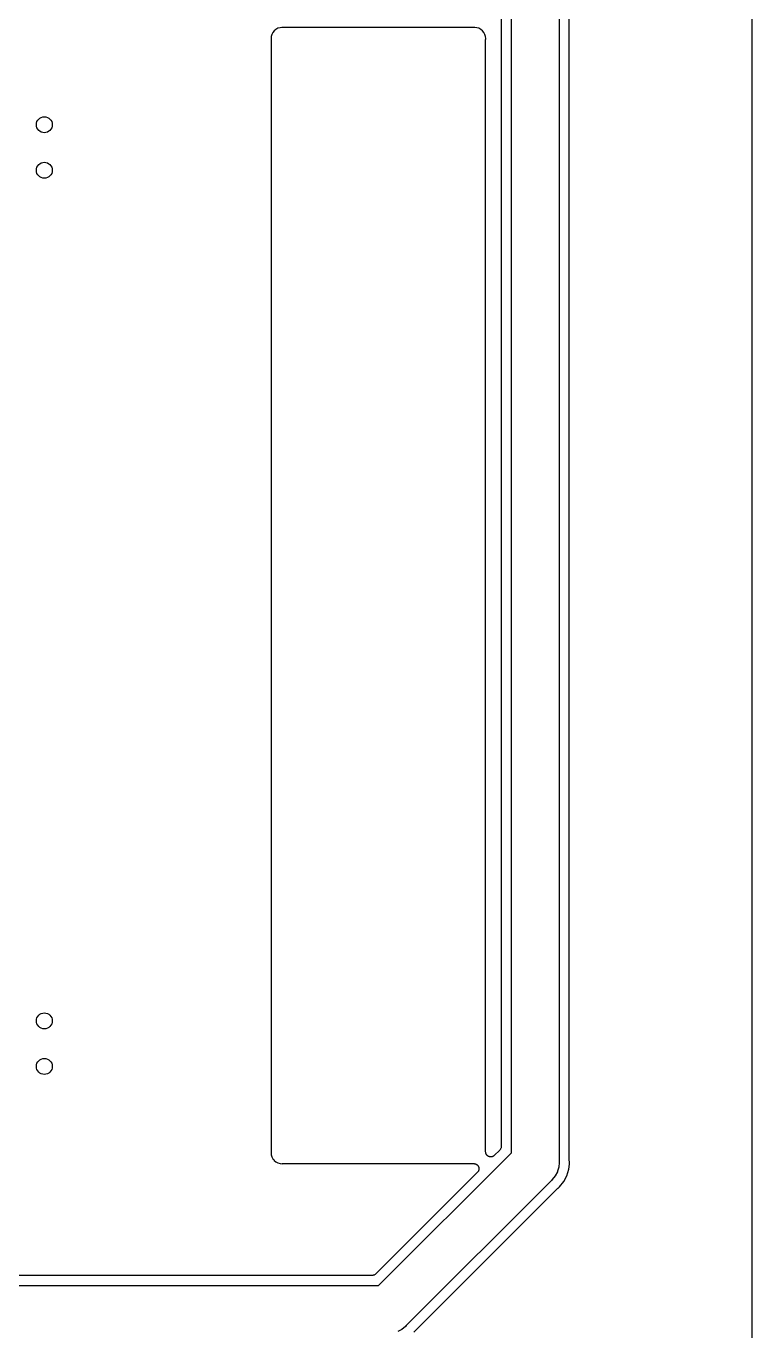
# Model space of a CAD drawing. Extents: x 49 to 143, y -149 to -38.
# Drawn here: x 124.64 to 142.85, y -102.27 to -69.54 of the extents above; entities that cross this region are included whole.
import ezdxf

# ---------------------------------------------------------------- set-up
doc = ezdxf.new("R2010")
doc.units = 0
doc.layers.add('BLACK', color=7, linetype='CONTINUOUS')

msp = doc.modelspace()

# ---------------------------------------------------------------- linework, layer by layer
at = {"layer": 'BLACK', "linetype": 'CONTINUOUS'}
for p, q in [((142.85, -41.3162), (142.85, -147.177)), ((136.814, -97.7955), (136.814, -64.7645)), ((138.014, -64.5455), (138.014, -98.0145)), ((138.268, -97.9958), (138.268, -64.5642)), ((136.56, -64.9223), (136.56, -97.6377)), ((130.831, -69.6942), (130.805, -69.7427)), ((130.866, -69.6518), (130.831, -69.6942)), ((130.908, -69.6169), (130.866, -69.6518)), ((130.957, -69.591), (130.908, -69.6169)), ((131.009, -69.575), (130.957, -69.591)), ((131.056, -69.5704), (131.009, -69.575)), ((131.057, -69.5704), (131.056, -69.5704)), ((131.064, -69.5696), (131.057, -69.5704)), ((131.071, -69.5704), (131.064, -69.5696)), ((131.077, -69.5704), (131.071, -69.5704)), ((131.082, -69.571), (131.077, -69.5704)), ((131.084, -69.571), (131.082, -69.571)), ((135.87, -69.571), (131.084, -69.571)), ((135.875, -69.5705), (135.87, -69.571)), ((135.881, -69.5705), (135.875, -69.5705)), ((135.883, -69.5704), (135.881, -69.5705)), ((135.89, -69.5696), (135.883, -69.5704)), ((135.897, -69.5704), (135.89, -69.5696)), ((135.945, -69.575), (135.897, -69.5704)), ((135.897, -69.5704), (135.897, -69.5704)), ((135.997, -69.591), (135.945, -69.575)), ((136.046, -69.6169), (135.997, -69.591)), ((136.088, -69.6518), (136.046, -69.6169)), ((136.123, -69.6942), (136.088, -69.6518)), ((136.149, -69.7427), (136.123, -69.6942)), ((130.789, -69.7953), (130.784, -69.85)), ((130.784, -69.85), (130.784, -69.8575)), ((130.784, -69.8575), (130.785, -69.8593)), ((130.785, -69.8593), (130.784, -69.8646)), ((130.784, -69.8646), (130.785, -69.87)), ((130.785, -69.87), (130.785, -97.7701)), ((130.805, -69.7427), (130.789, -69.7953)), ((136.165, -69.7953), (136.149, -69.7427)), ((136.17, -69.85), (136.165, -69.7953)), ((136.169, -69.8682), (136.17, -69.8628)), ((136.169, -69.8699), (136.169, -69.8682)), ((136.169, -97.7701), (136.169, -69.8699)), ((136.17, -69.8575), (136.17, -69.85)), ((136.17, -69.8628), (136.17, -69.8575)), ((130.785, -97.7718), (130.784, -97.7772)), ((130.784, -97.7772), (130.784, -97.7825)), ((130.784, -97.7825), (130.784, -97.79)), ((130.784, -97.79), (130.789, -97.8447)), ((130.785, -97.7701), (130.785, -97.7718)), ((130.789, -97.8447), (130.805, -97.8973)), ((133.482, -101.127), (136.814, -97.7955)), ((136.17, -97.7754), (136.169, -97.7701)), ((136.169, -97.7807), (136.17, -97.7754)), ((136.17, -97.7825), (136.169, -97.7807)), ((136.17, -97.7867), (136.17, -97.7825)), ((136.171, -97.7925), (136.17, -97.7867)), ((136.172, -97.7985), (136.171, -97.7925)), ((136.174, -97.8047), (136.172, -97.7985)), ((136.175, -97.811), (136.174, -97.8047)), ((136.177, -97.8165), (136.175, -97.811)), ((136.179, -97.8222), (136.177, -97.8165)), ((136.182, -97.8279), (136.179, -97.8222)), ((136.184, -97.8339), (136.182, -97.8279)), ((136.188, -97.8389), (136.184, -97.8339)), ((136.19, -97.8442), (136.188, -97.8389)), ((136.194, -97.8492), (136.19, -97.8442)), ((136.198, -97.8545), (136.194, -97.8492)), ((136.202, -97.8588), (136.198, -97.8545)), ((136.206, -97.8634), (136.202, -97.8588)), ((136.523, -97.7275), (136.386, -97.864)), ((136.53, -97.7184), (136.523, -97.7275)), ((136.538, -97.7094), (136.53, -97.7184)), ((136.539, -97.7083), (136.538, -97.7088)), ((136.538, -97.7088), (136.538, -97.7094)), ((136.544, -97.698), (136.539, -97.7083)), ((136.55, -97.6877), (136.544, -97.698)), ((136.554, -97.6752), (136.55, -97.6865)), ((136.55, -97.6865), (136.55, -97.687)), ((136.55, -97.687), (136.55, -97.6877)), ((136.557, -97.6641), (136.554, -97.6752)), ((136.559, -97.6511), (136.557, -97.6628)), ((136.557, -97.6628), (136.557, -97.6634)), ((136.557, -97.6634), (136.557, -97.6641)), ((136.56, -97.6394), (136.559, -97.6511)), ((136.56, -97.6377), (136.56, -97.6381)), ((136.56, -97.6381), (136.56, -97.6381)), ((136.56, -97.6381), (136.56, -97.6381)), ((136.56, -97.6381), (136.56, -97.6394)), ((130.805, -97.8973), (130.831, -97.9458)), ((130.831, -97.9458), (130.85, -97.969)), ((130.85, -97.969), (130.85, -97.969)), ((130.85, -97.969), (130.866, -97.9882)), ((130.866, -97.9882), (130.908, -98.0231)), ((130.908, -98.0231), (130.957, -98.049)), ((130.957, -98.049), (131.009, -98.065)), ((131.009, -98.065), (131.064, -98.0703)), ((131.064, -98.0703), (131.071, -98.0696)), ((131.071, -98.0696), (131.073, -98.0694)), ((131.073, -98.0694), (131.079, -98.0695)), ((131.079, -98.0695), (131.084, -98.069)), ((131.084, -98.069), (135.87, -98.069)), ((135.87, -98.069), (135.872, -98.069)), ((135.872, -98.069), (135.876, -98.0694)), ((135.876, -98.0694), (135.876, -98.0694)), ((135.876, -98.0694), (135.877, -98.0696)), ((135.877, -98.0696), (135.883, -98.0696)), ((135.883, -98.0696), (135.887, -98.07)), ((135.887, -98.07), (135.888, -98.0702)), ((135.888, -98.0702), (135.894, -98.0715)), ((135.894, -98.0715), (135.9, -98.0721)), ((135.9, -98.0721), (135.906, -98.074)), ((135.906, -98.074), (135.913, -98.0754)), ((135.913, -98.0754), (135.918, -98.0777)), ((135.918, -98.0777), (135.924, -98.0795)), ((135.924, -98.0795), (135.93, -98.0826)), ((135.93, -98.0826), (135.935, -98.0851)), ((135.935, -98.0851), (135.94, -98.0885)), ((135.94, -98.0885), (135.946, -98.0914)), ((135.946, -98.0914), (135.951, -98.0955)), ((135.951, -98.0955), (135.956, -98.0992)), ((135.956, -98.0992), (135.96, -98.1034)), ((135.96, -98.1034), (135.965, -98.1072)), ((135.965, -98.1072), (135.969, -98.1123)), ((135.969, -98.1123), (135.973, -98.1169)), ((135.973, -98.1169), (135.977, -98.1219)), ((135.977, -98.1219), (135.98, -98.1265)), ((135.98, -98.1265), (135.983, -98.1322)), ((135.983, -98.1322), (135.987, -98.1376)), ((135.987, -98.1376), (135.989, -98.1431)), ((135.989, -98.1431), (135.992, -98.1484)), ((135.992, -98.1484), (135.994, -98.1546)), ((135.994, -98.1546), (135.996, -98.1606)), ((135.996, -98.1606), (135.997, -98.1665)), ((135.997, -98.1665), (135.999, -98.1722)), ((135.999, -98.1722), (136, -98.1786)), ((136, -98.1786), (136.001, -98.185)), ((136.001, -98.185), (136.001, -98.1909)), ((136.211, -97.8676), (136.206, -97.8634)), ((136.215, -97.8721), (136.211, -97.8676)), ((136.22, -97.8755), (136.215, -97.8721)), ((136.225, -97.8793), (136.22, -97.8755)), ((136.231, -97.8824), (136.225, -97.8793)), ((136.236, -97.886), (136.231, -97.8824)), ((136.242, -97.8883), (136.236, -97.886)), ((136.247, -97.8911), (136.242, -97.8883)), ((136.253, -97.8931), (136.247, -97.8911)), ((136.259, -97.8956), (136.253, -97.8931)), ((136.265, -97.8968), (136.259, -97.8956)), ((136.27, -97.8986), (136.265, -97.8968)), ((136.277, -97.8993), (136.27, -97.8986)), ((136.283, -97.9006), (136.277, -97.8993)), ((136.289, -97.9006), (136.283, -97.9006)), ((136.295, -97.9012), (136.289, -97.9006)), ((136.302, -97.9007), (136.295, -97.9012)), ((136.308, -97.9007), (136.302, -97.9007)), ((136.314, -97.8996), (136.308, -97.9007)), ((136.32, -97.8991), (136.314, -97.8996)), ((136.326, -97.8973), (136.32, -97.8991)), ((136.332, -97.8961), (136.326, -97.8973)), ((136.338, -97.8938), (136.332, -97.8961)), ((136.344, -97.8922), (136.338, -97.8938)), ((136.349, -97.8892), (136.344, -97.8922)), ((136.355, -97.8868), (136.349, -97.8892)), ((136.36, -97.8835), (136.355, -97.8868)), ((136.366, -97.8808), (136.36, -97.8835)), ((136.371, -97.8767), (136.366, -97.8808)), ((136.376, -97.8732), (136.371, -97.8767)), ((136.38, -97.869), (136.376, -97.8732)), ((136.385, -97.8653), (136.38, -97.869)), ((136.386, -97.864), (136.385, -97.8653)), ((138.005, -98.1616), (137.975, -98.2608)), ((138.017, -98.044), (138.005, -98.1616)), ((138.014, -98.0145), (138.017, -98.044)), ((138.256, -98.2114), (138.269, -98.0797)), ((138.269, -98.0011), (138.268, -97.9958)), ((138.268, -98.0065), (138.269, -98.0011)), ((138.269, -98.0083), (138.268, -98.0065)), ((138.272, -98.044), (138.269, -98.0083)), ((138.269, -98.0797), (138.272, -98.044)), ((138.269, -98.0797), (138.269, -98.0797)), ((135.964, -98.2862), (133.414, -100.836)), ((137.817, -98.4891), (134.176, -102.13)), ((135.968, -98.2816), (135.964, -98.2862)), ((135.972, -98.2774), (135.968, -98.2816)), ((135.976, -98.272), (135.972, -98.2774)), ((135.98, -98.2671), (135.976, -98.272)), ((135.983, -98.2618), (135.98, -98.2671)), ((135.986, -98.2569), (135.983, -98.2618)), ((135.988, -98.2509), (135.986, -98.2569)), ((135.991, -98.2452), (135.988, -98.2509)), ((135.993, -98.2395), (135.991, -98.2452)), ((135.996, -98.234), (135.993, -98.2395)), ((135.997, -98.2277), (135.996, -98.234)), ((135.999, -98.2215), (135.997, -98.2277)), ((136.001, -98.2097), (135.999, -98.2156)), ((135.999, -98.2156), (135.999, -98.2215)), ((136.001, -98.1909), (136.001, -98.1969)), ((136.001, -98.1969), (136.001, -98.2033)), ((136.001, -98.2033), (136.001, -98.2097)), ((137.84, -98.4703), (137.817, -98.4891)), ((137.915, -98.379), (137.84, -98.4703)), ((137.971, -98.2747), (137.915, -98.379)), ((137.975, -98.2608), (137.971, -98.2747)), ((138.128, -98.5208), (138.207, -98.3724)), ((138.207, -98.3724), (138.256, -98.2114)), ((134.369, -102.297), (137.984, -98.6819)), ((137.984, -98.6819), (137.985, -98.6807)), ((137.985, -98.6807), (137.989, -98.6774)), ((137.989, -98.6774), (137.993, -98.6736)), ((137.993, -98.6736), (138.021, -98.6508)), ((138.021, -98.6508), (138.128, -98.5208)), ((111.788, -101.127), (133.482, -101.127)), ((133.325, -100.873), (112.169, -100.873)), ((133.336, -100.872), (133.325, -100.873)), ((133.348, -100.871), (133.336, -100.872)), ((133.349, -100.871), (133.348, -100.871)), ((133.361, -100.867), (133.349, -100.871)), ((133.349, -100.871), (133.349, -100.871)), ((133.372, -100.864), (133.361, -100.867)), ((133.373, -100.863), (133.372, -100.864)), ((133.372, -100.864), (133.372, -100.864)), ((133.383, -100.858), (133.373, -100.863)), ((133.394, -100.853), (133.383, -100.858)), ((133.395, -100.852), (133.394, -100.852)), ((133.394, -100.852), (133.394, -100.853)), ((133.404, -100.844), (133.395, -100.852)), ((133.413, -100.837), (133.404, -100.844)), ((133.414, -100.836), (133.413, -100.837)), ((133.414, -100.836), (133.414, -100.836)), ((133.414, -100.836), (133.414, -100.836)), ((133.414, -100.836), (133.414, -100.836)), ((134.066, -102.228), (133.962, -102.284)), ((134.157, -102.153), (134.066, -102.228)), ((134.176, -102.13), (134.157, -102.153))]:
    msp.add_line(p, q, dxfattribs=at)
at = {"layer": 'BLACK'}
for centre in [(125.095, -72.009), (125.095, -73.152), (125.095, -94.488), (125.095, -95.631)]:
    msp.add_circle(centre, 0.2, dxfattribs=at)

doc.saveas('drawing.dxf')
